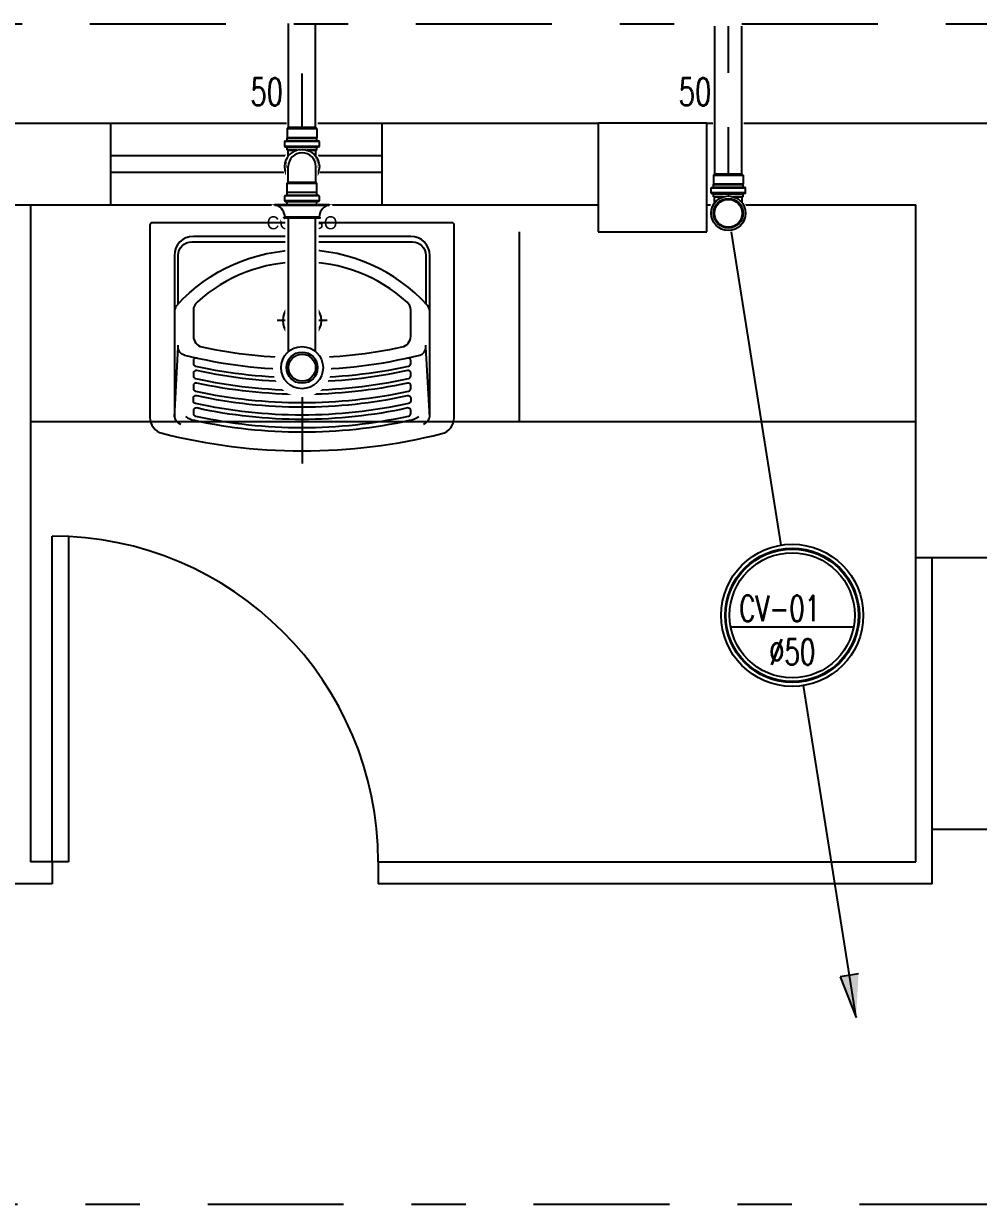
# Model space of a CAD drawing. Header units: inches. Extents: x 542787 to 543192, y 9574025 to 9574373.
# Drawn here: x 542833.069 to 542834.826, y 9574197.308 to 9574199.482 of the extents above; entities that cross this region are included whole.
import ezdxf
from ezdxf.enums import TextEntityAlignment as Align

# ---------------------------------------------------------------- set-up
doc = ezdxf.new("R2010")
doc.units = ezdxf.units.IN
doc.header["$MEASUREMENT"] = 0
for name, pattern in [('DASHDOT', [1, 0.5, -0.25, 0, -0.25]), ('DASHDOT2', [0.5, 0.25, -0.125, 0, -0.125]), ('HIDDEN2', [4.762499999999999, 3.175, -1.5875])]:
    doc.linetypes.add(name, pattern=pattern)
for name, color, linetype in [('CERCADURA', 7, 'Continuous'), ('EIXO', 8, 'Continuous'), ('I-ARQ', 8, 'Continuous'), ('I-ESGOTO', 6, 'Continuous'), ('I-NORMO_INST', 4, 'Continuous')]:
    doc.layers.add(name, color=color, linetype=linetype)
doc.styles.add('125', font='ROMANS.SHX', dxfattribs={"width": 0.7, "height": 0.25})
doc.styles.add('25', font='ROMANS.SHX', dxfattribs={"width": 0.7, "height": 0.05})
doc.styles.add('50', font='ROMANS.SHX', dxfattribs={"width": 0.7, "height": 0.1})

# ---------------------------------------------------------------- blocks, each defined once
blk = doc.blocks.new('*U291')
at = {"color": 2}
blk.add_wipeout([(0.028465092949849224, -2.5719293324823428e-17), (0.028465092950226922, -0.1915244895456004), (-0.028465092949471082, -0.19152448954560036), (-0.028465092949848225, -7.511044057926093e-18)], dxfattribs=at)
for p, q in [((-0.02500000000002546, 1.077931253758692e-16), (-0.02499999999964816, -0.1915244895456018)), ((0.02500000000000012, 9.539554431874485e-17), (0.02500000000037742, -0.1915244895456018))]:
    blk.add_line(p, q)
at = {"layer": 'EIXO', "linetype": 'DASHDOT', "ltscale": 0.01}
blk.add_line((1.204502700777275e-16, 1.015943348473039e-16), (3.774222796805089e-13, -0.1915244895456018), dxfattribs=at)
blk = doc.blocks.new('*U224')
for p, q in [((0.03521992215047227, 0.04851722580139041), (0.02068304874210526, 0.0284919467395367)), ((0.0339291783795665, 0.04557863032317613), (0.03521992215047227, 0.04851722580139041)), ((0.03282573800789187, 0.04637964652610493), (0.0339291783795665, 0.04557863032317613)), ((0.01453687340836701, 0.02002527906185371), (0, 0))]:
    blk.add_line(p, q)
at = {"color": 8}
blk.add_circle((0.01760996107523613, 0.0242586129006952), 0.005231155055471231, dxfattribs=at)
for centre, radius in [((0.01760996107523613, 0.0242586129006952), 0.00487752617599731), ((0, 0), 0.0003106419297651757)]:
    blk.add_circle(centre, radius)
blk.add_solid([(0.03282573800789187, 0.04637964652610493), (0.0339291783795665, 0.04557863032317613), (0.03521992215047227, 0.04851722580139041)])
blk = doc.blocks.new('SF50')
at = {"color": 8, "linetype": 'Continuous'}
for p, q in [((0.0013131880000401, 0.04999999999995453), (0, 0.04999999999995453)), ((0, 0.04999999999995453), (0, -0.04999999999995453)), ((0.0013131880000401, 0.04999999999995453), (0.0013131880000401, -0.04999999999995453)), ((0.02381318800007648, 0.03333333333330302), (0.02297985466657337, 0.03333333333330302)), ((0.02297985466657337, 0.03333333333330302), (0.02297985466657337, -0.03333333333330302)), ((0.02464652133312484, 0.0324999999999136), (0.02464652133357959, -0.03250000000014097)), ((0.02381318800007648, -0.03333333333330302), (0.02297985466657337, -0.03333333333330302)), ((0.0013131880000401, -0.04999999999995453), (0, -0.04999999999995453))]:
    blk.add_line(p, q, dxfattribs=at)
at = {"linetype": 'Continuous'}
for p, q in [((0.270466083521228, 0.02499999999997726), (0.02464652133312484, 0.02499999999997726)), ((0.2704660835214554, -0.02499999999997726), (0.02464652133357959, -0.02499999999997726))]:
    blk.add_line(p, q, dxfattribs=at)
for radius in [0.03869434354749046, 0.02500000000009095]:
    blk.add_circle((0.3000000000000682, 1.13686837721616e-13), radius)
at = {"color": 8}
blk.add_circle((0.3000000000000682, 1.13686837721616e-13), 0.02869434354749956, dxfattribs=at)
at = {"linetype": 'Continuous'}
for centre, radius, start, end in [((0.02339652133332493, 0.05541666666670153), 0.02375365468965885, 201.6147789428963, 268.9949139945435), ((0.02339652133332493, -0.0554166666669289), 0.02375365468971598, 91.00508600556711, 158.3852210570602)]:
    blk.add_arc(centre, radius, start, end, dxfattribs=at)
at = {"color": 8, "linetype": 'Continuous'}
for centre, start, end in [((0.02381318800007648, 0.0324999999999136), 1.954132796291185e-11, 90), ((0.02381318800007648, -0.03250000000014097), 270, 0)]:
    blk.add_arc(centre, 0.0008333333333333333, start, end, dxfattribs=at)
at = {"color": 2}
blk.add_wipeout([(0, 0.0557085937414426), (0.007021781741357619, 0.0557085937414426), (0.007021781741357619, 0.04783431030976265), (0.017271260924914128, 0.03904192707479098), (0.030355115074583133, 0.039041927074791094), (0.030355115074620798, 0.03070859374146523), (0.2565107493579081, 0.03070859374146534), (0.26491598211394013, 0.04075710668707061), (0.27925009761864705, 0.049744936792583905), (0.2956600438198844, 0.05386338589149825), (0.31253950084865656, 0.05270931149108965), (0.32823618984489544, 0.04639568243457953), (0.3412136095243853, 0.03554052072365904), (0.35020143962989836, 0.021206405218952118), (0.3543198887288128, 0.00479645901771486), (0.3531658143284043, -0.012082998011057444), (0.3468521852718941, -0.02777968700729605), (0.3359970235609736, -0.04075710668678606), (0.32166290805626685, -0.049744936792299355), (0.30525296185502937, -0.0538633858912137), (0.2883735048262572, -0.052709311490805155), (0.2726768158300187, -0.04639568243429487), (0.25969939615052845, -0.035540520723374436), (0.2566696634278232, -0.03070859374146523), (0.030355115074889222, -0.03070859374146523), (0.030355115074583133, -0.03904192707479098), (0.017271260924914128, -0.03904192707479098), (0.007021781741357619, -0.047834310309762595), (0.007021781741357619, -0.05570859374144255), (0, -0.05570859374144255)], dxfattribs=at)
at = {"color": 8, "linetype": 'Continuous'}
for p, q in [((0.0013131880000401, 0.04999999999995453), (0, 0.04999999999995453)), ((0, 0.04999999999995453), (0, -0.04999999999995453)), ((0.0013131880000401, 0.04999999999995453), (0.0013131880000401, -0.04999999999995453)), ((0.02381318800007648, 0.03333333333330302), (0.02297985466657337, 0.03333333333330302)), ((0.02297985466657337, 0.03333333333330302), (0.02297985466657337, -0.03333333333330302)), ((0.02464652133312484, 0.0324999999999136), (0.02464652133357959, -0.03250000000014097)), ((0.02381318800007648, -0.03333333333330302), (0.02297985466657337, -0.03333333333330302)), ((0.0013131880000401, -0.04999999999995453), (0, -0.04999999999995453))]:
    blk.add_line(p, q, dxfattribs=at)
at = {"linetype": 'Continuous'}
for p, q in [((0.270466083521228, 0.02499999999997726), (0.02464652133312484, 0.02499999999997726)), ((0.2704660835214554, -0.02499999999997726), (0.02464652133357959, -0.02499999999997726))]:
    blk.add_line(p, q, dxfattribs=at)
for radius in [0.03869434354749046, 0.02500000000009095]:
    blk.add_circle((0.3000000000000682, 1.13686837721616e-13), radius)
at = {"color": 8}
blk.add_circle((0.3000000000000682, 1.13686837721616e-13), 0.02869434354749956, dxfattribs=at)
at = {"linetype": 'Continuous'}
for centre, radius, start, end in [((0.02339652133332493, 0.05541666666670153), 0.02375365468965885, 201.6147789428963, 268.9949139945435), ((0.02339652133332493, -0.0554166666669289), 0.02375365468971598, 91.00508600556711, 158.3852210570602)]:
    blk.add_arc(centre, radius, start, end, dxfattribs=at)
at = {"color": 8, "linetype": 'Continuous'}
for centre, start, end in [((0.02381318800007648, 0.0324999999999136), 1.954132796291185e-11, 90), ((0.02381318800007648, -0.03250000000014097), 270, 0)]:
    blk.add_arc(centre, 0.0008333333333333333, start, end, dxfattribs=at)
blk = doc.blocks.new('*U235')
at = {"color": 1, "style": '25'}
for tag, flags, p in [('DESCRICAO', 1, (2.855957336578285e-05, -0.1084798742256226)), ('MARCA', 1, (2.855957336578285e-05, -0.187664576514635)), ('QUANT.', 3, (2.855957336578285e-05, -0.2718185265573538))]:
    blk.add_attdef(tag, text='', height=0.05000000000000001, dxfattribs=dict(at, flags=flags)).set_placement(p, align=Align.CENTER)
at = {"color": 2}
blk.add_wipeout([(0.018050280907132017, 0.03194891147957407), (0.024772132174965895, 0.02806804884063753), (0.034991792581748934, 0.033968372527520274), (0.049152111994285104, 0.033968372527520274), (0.049152111994285104, 0.029361842437992905), (0.07180000000516888, 0.029361842437992905), (0.07180000000516888, 0), (0.07180000000516888, -0.02936184243799287), (0.049152111994285104, -0.02936184243799287), (0.049152111994285104, -0.03396837252752026), (0.034991792581748934, -0.03396837252752026), (0.024772132174965895, -0.028068048840637502), (0.02003775948663859, -0.02969952905967177), (0.009669489910771443, -0.03446528818183304), (-0.008453681572820868, -0.03317149458447766), (-0.020320042804289125, -0.029937011712369177), (-0.02636109932668717, -0.02411494276682992), (-0.031107644969113016, -0.016136551159031676), (-0.03412817227211362, -0.0060018380102544455), (-0.03412817227211362, 0.0054266687358781596), (-0.030676141342454978, 0.017286438893182612), (-0.02636109932668717, 0.025696095033432648), (-0.017299515501288477, 0.03194942851142371), (-0.007159168776450956, 0.03410575117368267), (0.006217457064716013, 0.034537015706134475)], dxfattribs=at)
for p, q in [((0.01919941405503778, 0.02534999999988941), (0.03029999999853317, 0.02534999999988941)), ((0.03030000000580912, 0.02734999999984211), (0.03465148444229271, 0.02734999999984211)), ((0.03029999999853317, 0.009651424764342664), (0.03030000000580912, 0.02734999999984211)), ((0.03641258649440715, 0.03105881904502894), (0.03561741026351228, 0.02809118095501617)), ((0.03737851232290268, 0.031800000000203), (0.04614374039374525, 0.031800000000203)), ((0.03737851232290268, -0.03079999999999927), (0.03737851232290268, 0.03079999999999927)), ((0.04614374039374525, -0.03079999999999927), (0.04614374039374525, 0.03079999999999927)), ((0.04713993509358261, 0.03088715574267553), (0.04736953259271104, 0.02826284425736958)), ((0.0483657272925484, 0.02734999999984211), (0.05304558442003326, 0.02734999999984211)), ((0.05304558442003326, 0.02734999999984211), (0.05329116882785456, 0.02710441558792809)), ((0.07004558441985864, 0.02710441558792809), (0.05329116882785456, 0.02710441558792809)), ((0.07004558441985864, 0.02710441558792809), (0.07180000000516884, 0.02534999999988941)), ((0.07180000000516884, -0.02534999999988941), (0.07180000000516884, 0.02534999999988941)), ((0.03030000000580912, -0.02734999999984211), (0.03029999999853317, -0.009651424764342664)), ((0.01919941405503778, -0.02534999999988941), (0.03029999999853317, -0.02534999999988941)), ((0.03030000000580912, -0.02734999999984211), (0.03465148444229271, -0.02734999999984211)), ((0.03641258649440715, -0.03105881904502894), (0.03561741026351228, -0.02809118095501617)), ((0.03737851232290268, -0.031800000000203), (0.04614374039374525, -0.031800000000203)), ((0.04713993509358261, -0.03088715574267553), (0.04736953259271104, -0.02826284425736958)), ((0.0483657272925484, -0.02734999999984211), (0.05304558442003326, -0.02734999999984211)), ((0.05304558442003326, -0.02734999999984211), (0.05329116882785456, -0.02710441558792809)), ((0.07004558441985864, -0.02710441558792809), (0.05329116882785456, -0.02710441558792809)), ((0.07004558441985864, -0.02710441558792809), (0.07180000000516884, -0.02534999999988941))]:
    blk.add_line(p, q)
at = {"color": 8}
for p, q in [((0.03029999999853317, 0.02534999999988941), (0.03029999999853317, 0.009651424765252159)), ((0.0354188114288263, -0.02734999999984211), (0.0354188114288263, 0.02734999999984211)), ((0.0474493961155531, -0.02734999999984211), (0.0474493961155531, 0.02734999999984211)), ((0.05304558442003326, 0.02734999999984211), (0.05304558442003326, -0.02734999999984211)), ((0.05329116882785456, -0.02710441558792809), (0.05329116882785456, 0.02710441558792809)), ((0.07004558441985864, 0.02710441558792809), (0.07004558441985864, -0.02710441558792809)), ((0.03029999999853317, -0.009651424765252159), (0.03029999999853317, -0.02534999999988941))]:
    blk.add_line(p, q, dxfattribs=at)
for radius in [0.03180000000000003, 0.02735000000000002]:
    blk.add_circle((0, 0), radius)
blk.add_circle((0, 0), 0.02555000000000001, dxfattribs=at)
for centre, start, end in [((0.03465148444229271, 0.02835000000004584), 270, 345.000000036792), ((0.03737851232290268, 0.03079999999999927), 90, 165.000000036792), ((0.04614374039374525, 0.03079999999999927), 4.999999987201401, 90), ((0.0483657272925484, 0.02835000000004584), 184.9999999872014, 270), ((0.03465148444229271, -0.02835000000004584), 14.99999996320799, 90), ((0.03737851232290268, -0.03079999999999927), 194.999999963208, 270), ((0.04614374039374525, -0.03079999999999927), 270, 355.0000000127986), ((0.0483657272925484, -0.02835000000004584), 90, 175.0000000127986)]:
    blk.add_arc(centre, 0.001, start, end)
blk = doc.blocks.new('*U85')
at = {"color": 1, "style": '25'}
for tag, flags, p in [('DESCRICAO', 1, (2.855957336578285e-05, -0.1084798742256226)), ('MARCA', 1, (2.855957336578285e-05, -0.187664576514635)), ('QUANT.', 3, (2.855957336578285e-05, -0.2718185265573538))]:
    blk.add_attdef(tag, text='', height=0.05000000000000001, dxfattribs=dict(at, flags=flags)).set_placement(p, align=Align.CENTER)
at = {"color": 2}
blk.add_wipeout([(-0.024540270097560334, -0.028658213960540024), (-0.04125038670492469, -0.029357710517358943), (-0.05142437421970627, -0.033968372527520246), (-0.06558469363224242, -0.033968372527520246), (-0.06558469363224242, -0.02936184243799289), (-0.06999999999999318, -0.02936184243799289), (-0.06999999999999318, 2.7755575615628914e-17), (-0.06999999999999318, 0.02936184243799289), (-0.06606822077366895, 0.02936184243799289), (-0.06606822077366895, 0.033968372527520274), (-0.051907901361132776, 0.033968372527520274), (-0.04168824095434976, 0.029166337067465548), (-0.018237759481462907, 0.029699529059671798), (-0.008826764060003926, 0.029248311903093974), (0.009991938049196375, 0.027658159404271757), (0.019571978706008936, 0.023922149848987634), (0.023366956731622347, 0.01918534136372066), (0.027283700606137242, 0.012439285463100386), (0.029730647701051053, 0.006001838010254459), (0.02912445977192601, -0.005426668735878132), (0.026356940620053435, -0.014766520766509889), (0.02139762254896542, -0.021120155739393104), (0.012943940289769293, -0.02579385329472883), (0.003580836249480034, -0.02872741864153605), (-0.0054584317216672725, -0.02870338070513731)], dxfattribs=at)
for p, q in [((-0.06999999999999318, -0.02735000000001263), (-0.06999999999999318, 0.02735000000001266)), ((-0.06999999999999318, 0.02735000000001266), (-0.06564851556635176, 0.02735000000001266)), ((-0.06388741351037197, 0.03105881904511422), (-0.06468258974007313, 0.0280911809549025)), ((-0.06292148768403649, 0.03180000000000406), (-0.05415625961347813, 0.03180000000000406)), ((-0.06292148768403649, -0.03079999999999926), (-0.06292148768403649, 0.03079999999999929)), ((-0.05342996663233636, -0.03079999999999926), (-0.05342996663233633, 0.03079999999999929)), ((-0.05316006491540291, 0.03088715574276081), (-0.05293046741081753, 0.02826284425725591)), ((-0.05193427271274231, 0.02735000000001266), (-0.04725441558770171, 0.02735000000001266)), ((-0.04725441558770171, 0.02735000000001266), (-0.04705441558775192, 0.02715000000000602)), ((-0.04705441558775192, 0.02715000000000602), (-0.0302544155877058, 0.02715000000000601)), ((-0.04705441558775192, 0.02715000000000602), (-0.04705441558775192, -0.02715000000000599)), ((-0.0302544155877058, 0.02715000000000601), (-0.03025441558770581, -0.027150000000006)), ((-0.0302544155877058, 0.02715000000000601), (-0.02845441558770289, 0.0253500000000031)), ((-0.02845441558770289, 0.0253500000000031), (6.20875421388021e-18, 0.02535000000000309)), ((-0.06999999999999318, -0.02735000000001263), (-0.06564851556635176, -0.02735000000001263)), ((-0.06388741351037197, -0.03105881904511419), (-0.06468258974007313, -0.02809118095490247)), ((-0.06292148768403649, -0.03180000000000403), (-0.05415625961347816, -0.03180000000000403)), ((-0.05316006491540294, -0.03088715574276078), (-0.05293046741081753, -0.02826284425725588)), ((-0.05193427271274231, -0.02735000000001263), (-0.04725441558770171, -0.02735000000001263)), ((-0.04725441558770171, -0.02735000000001263), (-0.04705441558775192, -0.02715000000000599)), ((-0.04705441558775192, -0.02715000000000599), (-0.03025441558770581, -0.027150000000006)), ((-0.03025441558770581, -0.027150000000006), (-0.0284544155877029, -0.02535000000000309)), ((-0.0284544155877029, -0.02535000000000309), (-6.20875421388021e-18, -0.02535000000000309))]:
    blk.add_line(p, q)
at = {"color": 8}
for p, q in [((-0.06488118857834024, -0.02735000000001263), (-0.06488118857834024, 0.02735000000001266)), ((-0.05285060388678176, -0.02735000000001263), (-0.05285060388678176, 0.02735000000001266)), ((-0.04725441558770171, 0.02735000000001266), (-0.04725441558770171, -0.02735000000001263)), ((-0.02845441558770289, 0.0253500000000031), (-0.0284544155877029, -0.02535000000000309))]:
    blk.add_line(p, q, dxfattribs=at)
for centre, radius, start, end in [((-0.06564851556635176, 0.02834999999998901), 0.001, 270, 344.9999999991581), ((-0.06292148768403649, 0.03079999999999929), 0.001, 89.99999999999997, 164.9999999991581), ((-0.05415625961347813, 0.03079999999999929), 0.001, 5.000000000874302, 89.99999999999997), ((-0.0519342727127423, 0.02834999999998901), 0.001, 185.0000000008743, 270), ((0, 0), 0.02535, 270, 89.99999999999997), ((-0.06564851556635176, -0.02834999999998898), 0.001, 15.00000000084175, 89.99999999999997), ((-0.06292148768403649, -0.03079999999999926), 0.001, 195.0000000008417, 270), ((-0.05415625961347816, -0.03079999999999926), 0.001, 270, 354.9999999991256), ((-0.05193427271274233, -0.02834999999998898), 0.001, 89.99999999999997, 174.9999999991256)]:
    blk.add_arc(centre, radius, start, end)
blk = doc.blocks.new('BOLA')
at = {"style": '50', "width": 0.7, "flags": 1}
blk.add_attdef('ALTUARA', text='', height=0.002, dxfattribs=at).set_placement((0.0002598189044998103, -0.007526282018176376), align=Align.CENTER)
at = {"color": 2}
blk.add_wipeout([(-0.0034306041665807595, 0.0033065364934536066), (-0.0008967654083170473, 0.004686211450234913), (0.001845075014915952, 0.004421616255397899), (0.0035658162599924233, 0.003136439594760985), (0.0045869154381489585, 0.0013409721644020364), (0.004757098647987609, -0.0003221976317163283), (0.004227639790906332, -0.0022310630027197083), (0.002998538907342815, -0.003724135900145447), (0.001107614492865381, -0.004706918052397209), (-0.000877856180751729, -0.0047258177214453065), (-0.002579688157825187, -0.004083229391126847), (-0.0034306041665807595, -0.0033272430956159055), (-0.004508431067870951, -0.0017018725884976327), (-0.004792069764414597, -7.650210592741527e-05), (-0.004527340335873958, 0.001624467028287148)], dxfattribs=at)
at = {"color": 8}
blk.add_line((-0.004792757217217114, -0.0009053948610162968), (0.004792757217217114, -0.0009053948610162968), dxfattribs=at)
blk.add_circle((0, 0), 0.0052311550554712, dxfattribs=at)
blk.add_circle((0, 0), 0.0048775261759973)
at = {"style": '50', "width": 0.7}
blk.add_attdef('NAF', (-0.00412650687519539, -0.0004650827839335972), '', height=0.002, dxfattribs=at)
blk.add_attdef('NU', text='', height=0.002, dxfattribs=at).set_placement((0, -0.003845717468963498), align=Align.CENTER)
blk = doc.blocks.new('*U290')
at = {"color": 2}
blk.add_wipeout([(0.02846509294984878, 1.2627356687551367e-17), (0.028465092949956083, -0.2861259776861984), (-0.02846509294974131, -0.2861259776861984), (-0.02846509294984867, 2.936071470508973e-17)], dxfattribs=at)
for p, q in [((-0.02500000000002558, 0), (-0.02499999999991825, -0.2861259776861989)), ((0.025, 0), (0.02500000000010733, -0.2861259776861989))]:
    blk.add_line(p, q)
at = {"layer": 'EIXO', "linetype": 'DASHDOT', "ltscale": 0.01}
blk.add_line((6.767138357411372e-19, 0), (1.073296960462513e-13, -0.2861259776861989), dxfattribs=at)
blk = doc.blocks.new('*U209')
at = {"color": 1, "style": '25'}
for tag, flags, p in [('MARCA', 1, (2.855957336578285e-05, -0.187664576514635)), ('QUANT.', 3, (2.855957336578285e-05, -0.2718185265573538))]:
    blk.add_attdef(tag, text='', height=0.05000000000000001, dxfattribs=dict(at, flags=flags)).set_placement(p, align=Align.CENTER)
at = {"color": 2}
blk.add_wipeout([(0.03194891147957289, -0.018050280907134127), (0.028068048840635906, -0.024772132174967747), (0.03396837252751797, -0.03499179258175117), (0.03396837252751704, -0.049152111994287345), (0.02936184243798967, -0.04915211199428704), (0.029361842437988186, -0.07180000000517082), (-4.718447854656915e-15, -0.0718000000051689), (-0.02936184243799759, -0.07180000000516697), (-0.029361842437996104, -0.04915211199428318), (-0.033968372527523494, -0.04915211199428288), (-0.033968372527522564, -0.0349917925817467), (-0.028068048840639126, -0.02477213217496406), (-0.029699529059673088, -0.020037759486636646), (-0.03446528818183368, -0.009669489910769186), (-0.0331714945844771, 0.00845368157282304), (-0.029937011712367845, 0.020320042804291085), (-0.024114942766828185, 0.026361099326688748), (-0.016136551159029622, 0.031107644969114067), (-0.006001838010252197, 0.03412817227211401), (0.005426668735880408, 0.034128172272113254), (0.017286438893184625, 0.030676141342453833), (0.025696095033434382, 0.026361099326685473), (0.03194942851142485, 0.017299515501286368), (0.03410575117368314, 0.007159168776448707), (0.03453701570613407, -0.006217457064718291)], dxfattribs=at)
for p, q in [((-0.02534999999989067, -0.01919941405503611), (-0.0253499999998914, -0.0302999999985315)), ((0.02534999999988814, -0.01919941405503944), (0.02534999999988741, -0.03029999999853483)), ((-0.03180000000020546, -0.03737851232290059), (-0.03180000000020603, -0.04614374039374316)), ((-0.03105881904503133, -0.03641258649440511), (-0.02809118095501851, -0.03561741026351044)), ((-0.03080000000000173, -0.03737851232290065), (0.03079999999999682, -0.03737851232290471)), ((-0.0273499999998441, -0.03030000000580733), (-0.009651424764344656, -0.03029999999853253)), ((-0.0273499999998441, -0.03030000000580733), (-0.02734999999984439, -0.03465148444229092)), ((0.009651424764340673, -0.0302999999985338), (0.02734999999984012, -0.03030000000581092)), ((0.02734999999984012, -0.03030000000581092), (0.02734999999983984, -0.03465148444229451)), ((0.03105881904502655, -0.03641258649440919), (0.02809118095501383, -0.03561741026351413)), ((0.03180000000020054, -0.03737851232290477), (0.03180000000019997, -0.04614374039374734)), ((-0.03088715574267863, -0.04713993509358057), (-0.02826284425737269, -0.04736953259270918)), ((-0.0308000000000023, -0.04614374039374322), (0.03079999999999624, -0.04614374039374727)), ((-0.02734999999984529, -0.0483657272925466), (-0.0273499999998456, -0.05304558442003147)), ((-0.0273499999998456, -0.05304558442003147), (-0.02710441558793159, -0.05329116882785278)), ((-0.02710441558793269, -0.07004558441985687), (-0.02710441558793159, -0.05329116882785278)), ((0.02734999999983862, -0.05304558442003506), (0.02710441558792458, -0.05329116882785635)), ((0.02710441558792348, -0.07004558441986042), (0.02710441558792458, -0.05329116882785635)), ((0.02734999999983893, -0.0483657272925502), (0.02734999999983862, -0.05304558442003506)), ((0.03088715574267243, -0.04713993509358464), (0.02826284425736647, -0.0473695325927129)), ((-0.02710441558793269, -0.07004558441985687), (-0.02534999999989412, -0.07180000000516717)), ((-0.02534999999989412, -0.07180000000516717), (0.02534999999988469, -0.0718000000051705)), ((0.02710441558792348, -0.07004558441986042), (0.02534999999988469, -0.0718000000051705))]:
    blk.add_line(p, q)
at = {"color": 8}
for p, q in [((-0.02734999999984444, -0.03541881142882451), (0.02734999999983978, -0.0354188114288281)), ((-0.00965142476525415, -0.03029999999853253), (-0.0253499999998914, -0.0302999999985315)), ((0.02534999999988741, -0.03029999999853483), (0.009651424765250168, -0.0302999999985338)), ((-0.02734999999984523, -0.0474493961155513), (0.02734999999983899, -0.0474493961155549)), ((0.02734999999983862, -0.05304558442003506), (-0.0273499999998456, -0.05304558442003147)), ((-0.02710441558793159, -0.05329116882785278), (0.02710441558792458, -0.05329116882785635)), ((0.02710441558792348, -0.07004558441986042), (-0.02710441558793269, -0.07004558441985687))]:
    blk.add_line(p, q, dxfattribs=at)
for radius in [0.03180000000000003, 0.02735000000000002]:
    blk.add_circle((0, 0), radius)
blk.add_circle((0, 0), 0.02555000000000001, dxfattribs=at)
for centre, start, end in [((-0.03080000000000173, -0.03737851232290065), 104.9999999632042, 179.9999999999962), ((-0.02835000000004811, -0.03465148444229085), 284.9999999632042, 359.9999999999962), ((0.02835000000004356, -0.03465148444229458), 179.9999999999962, 255.0000000367882), ((0.03079999999999682, -0.03737851232290471), 359.9999999999962, 75.00000003678825), ((-0.0308000000000023, -0.04614374039374322), 179.9999999999962, 265.0000000127948), ((-0.02835000000004902, -0.04836572729254653), 359.9999999999962, 85.00000001279484), ((0.02835000000004266, -0.04836572729255027), 94.9999999871976, 179.9999999999962), ((0.03079999999999624, -0.04614374039374727), 274.9999999871976, 359.9999999999962)]:
    blk.add_arc(centre, 0.001, start, end)
at = {"color": 1, "style": '25', "flags": 1}
blk.add_attdef('DESCRICAO', text='', height=0.05000000000000001, dxfattribs=at).set_placement((2.855957336578285e-05, -0.1084798742256226), align=Align.CENTER)

msp = doc.modelspace()

# ---------------------------------------------------------------- linework, layer by layer
at = {"layer": 'I-ARQ'}
for p, q in [((542828.1814880065, 9574199.298646437), (542834.1264880068, 9574199.298646439)), ((542828.1814880065, 9574199.298646437), (542834.1264880068, 9574199.298646439)), ((542834.326488006, 9574199.298646439), (542834.1264880068, 9574199.298646439)), ((542834.1264880068, 9574199.298646439), (542834.1264880068, 9574199.09864644)), ((542834.326488006, 9574199.298646439), (542834.8614880062, 9574199.298646439)), ((542834.326488006, 9574199.298646439), (542834.8614880062, 9574199.298646439)), ((542834.326488006, 9574199.09864644), (542834.326488006, 9574199.298646439)), ((542828.1814880065, 9574199.148646437), (542833.0814880069, 9574199.148646438)), ((542828.1814880065, 9574199.148646437), (542833.0814880069, 9574199.148646438)), ((542833.0814880069, 9574199.148646438), (542834.1264880068, 9574199.148646438)), ((542833.0814880069, 9574199.148646438), (542833.0814880069, 9574197.938646438)), ((542833.0814880069, 9574199.148646438), (542834.1264880068, 9574199.148646438)), ((542833.5814880069, 9574199.132749135), (542833.5814880069, 9574198.67244982)), ((542834.326488006, 9574199.148646438), (542834.7114880058, 9574199.148646438)), ((542834.326488006, 9574199.148646438), (542834.7114880058, 9574199.148646438)), ((542834.7114880058, 9574198.498646438), (542834.7114880058, 9574199.148646438)), ((542833.9814880054, 9574198.748646438), (542833.9814880054, 9574199.09864644)), ((542834.1264880068, 9574199.09864644), (542834.326488006, 9574199.09864644)), ((542833.3464880056, 9574198.757372374), (542833.3534880067, 9574198.886254491)), ((542833.8164880063, 9574198.757372374), (542833.809488007, 9574198.886254491)), ((542833.121488006, 9574197.938646438), (542833.121488006, 9574198.53864644)), ((542833.1514880072, 9574198.53864644), (542833.1514880072, 9574197.938646438)), ((542838.6314880057, 9574198.49864644), (542834.7114880058, 9574198.498646438)), ((542834.7114880058, 9574197.93864644), (542834.7114880058, 9574198.498646438)), ((542838.6314880057, 9574198.49864644), (542834.7114880058, 9574198.498646438)), ((542834.741488007, 9574197.898646438), (542834.741488007, 9574198.498646438)), ((542838.6314880057, 9574197.99864644), (542834.741488007, 9574197.998646438)), ((542833.121488006, 9574197.938646438), (542833.0814880069, 9574197.938646438)), ((542833.121488006, 9574197.938646438), (542833.121488006, 9574197.898646438)), ((542833.1514880072, 9574197.938646438), (542833.121488006, 9574197.938646438)), ((542833.7214880056, 9574197.93864644), (542833.7214880056, 9574197.898646438)), ((542833.7214880056, 9574197.93864644), (542834.7114880058, 9574197.93864644)), ((542833.7214880056, 9574197.93864644), (542833.7214880056, 9574197.898646438)), ((542833.121488006, 9574197.898646438), (542832.9014880072, 9574197.898646438)), ((542834.741488007, 9574197.898646438), (542833.7214880056, 9574197.898646438))]:
    msp.add_line(p, q, dxfattribs=at)
at = {"layer": 'I-ARQ', "linetype": 'HIDDEN2'}
for p, q in [((542833.2289880059, 9574199.298646439), (542833.2289880059, 9574199.148646438)), ((542833.2289880059, 9574199.298646439), (542833.2289880059, 9574199.148646438)), ((542833.7289880059, 9574199.148646438), (542833.7289880059, 9574199.298646439)), ((542833.7289880059, 9574199.148646438), (542833.7289880059, 9574199.298646439)), ((542833.7289880059, 9574199.238646438), (542833.2289880059, 9574199.238646438)), ((542833.7289880059, 9574199.238646438), (542833.2289880059, 9574199.238646438)), ((542833.2289880059, 9574199.208646439), (542833.7289880059, 9574199.208646439)), ((542833.2289880059, 9574199.208646439), (542833.7289880059, 9574199.208646439)), ((542834.7114880058, 9574198.748646438), (542833.0814880069, 9574198.748646438))]:
    msp.add_line(p, q, dxfattribs=at)
at = {"layer": 'I-ARQ'}
for points in [[(542833.3014880057, 9574198.756859042, 0.3428618896594039), (542833.3240778084, 9574198.727788627, 0.06223868924810008), (542833.5814880069, 9574198.695372356, 0.06220886122654871), (542833.8388391595, 9574198.727265991, 0.3434293128250071), (542833.8614880062, 9574198.756351393), (542833.8614880062, 9574199.111372374, 0.414213562373095), (542833.8574880055, 9574199.115372373), (542833.3054880063, 9574199.115372373, 0.414213562373095), (542833.3014880057, 9574199.111372372), (542833.3014880057, 9574198.756859042)], [(542833.8164880063, 9574198.953988105), (542833.8164880063, 9574199.055372372, 0.414213562373095), (542833.7814880061, 9574199.090372372), (542833.5814880069, 9574199.090372372), (542833.3814880057, 9574199.090372372, 0.414213562373095), (542833.3464880056, 9574199.055372372), (542833.3464880056, 9574198.953988105)], [(542833.3534880067, 9574198.9661465), (542833.3534880067, 9574199.055372372, -0.414213562373095), (542833.3784880071, 9574199.080372373), (542833.5814880069, 9574199.080372373), (542833.7844880066, 9574199.080372373, -0.414213562373095), (542833.809488007, 9574199.055372372), (542833.809488007, 9574198.9661465)], [(542833.3507702678, 9574198.96319029, -0.2115349671970718), (542833.5814880069, 9574199.065372374, -0.2169447691176904)], [(542833.8122057441, 9574198.96319029, 0.2115349671970718), (542833.5814880069, 9574199.065372374, 0.2169447691176904)], [(542833.7814880061, 9574198.906338144), (542833.7814880061, 9574198.95446804, 0.2130405796789687), (542833.7748430661, 9574198.969355699, 0.1848601303655622), (542833.5814880069, 9574199.043372372, 0.1848601303655622), (542833.3881329458, 9574198.969355699, 0.2130405796789688), (542833.3814880057, 9574198.95446804), (542833.3814880057, 9574198.906338144)], [(542833.3464880056, 9574198.953988105), (542833.3464880056, 9574198.759494562, 0.3513147314381606), (542833.3582231413, 9574198.744854184, 0.3513147314381606)], [(542833.8047528706, 9574198.744854184, 0.3513147314381603), (542833.8164880063, 9574198.759494562), (542833.8164880063, 9574198.953988105)], [(542833.3814880057, 9574198.906338142, 0.3536442000779089), (542833.3972967892, 9574198.88678223, 0.05311731309127916), (542833.5814880069, 9574198.867372451, 0.05311731309127916), (542833.7656792226, 9574198.88678223, 0.3536442000779086), (542833.7814880061, 9574198.906338142)], [(542833.3648791566, 9574198.871695088, -0.3447114493833818), (542833.3534880067, 9574198.886254491), (542833.3534880067, 9574198.890027052)], [(542833.7980968553, 9574198.871695088, 0.3447114493833818), (542833.809488007, 9574198.886254491), (542833.809488007, 9574198.890027052)], [(542833.3875643882, 9574198.86638411, 0.4792900276429614), (542833.3814880057, 9574198.861501344), (542833.3814880057, 9574198.85638198, 0.3523416794971224), (542833.385417563, 9574198.851497909, 0.05426720920275686), (542833.5814880069, 9574198.830372373, 0.05426720920275686), (542833.7775584488, 9574198.851497909, 0.352341679497122), (542833.7814880061, 9574198.85638198), (542833.7814880061, 9574198.861501344, 0.4792900276429615), (542833.7754116236, 9574198.86638411)], [(542833.3667048562, 9574198.758683395, 0.1164633893015835), (542833.3837048552, 9574198.751683395, 0.05426720920275686), (542833.5814967855, 9574198.730372379, 0.05426720920275686)], [(542833.5814792264, 9574198.730372379, 0.05426720920275686), (542833.7792711566, 9574198.751683395, 0.1164633893015835), (542833.7962711576, 9574198.758683395)]]:
    msp.add_lwpolyline(points, format="xyb", dxfattribs=at)
msp.add_lwpolyline([(542833.6275994006, 9574198.935372373), (542833.5814880069, 9574198.935372373), (542833.5353766113, 9574198.935372373)], dxfattribs=at)
for points in [[(542833.5814880069, 9574198.822372383, -0.05457676511743051), (542833.3875643882, 9574198.84338411, 0.4792900276429615), (542833.3814880057, 9574198.838501344), (542833.3814880057, 9574198.83338198, 0.3523416794971217), (542833.385417563, 9574198.828497909, 0.05426720920275696), (542833.5814880069, 9574198.807372373, 0.05426720920275696), (542833.7775584488, 9574198.828497909, 0.3523416794971217), (542833.7814880061, 9574198.83338198), (542833.7814880061, 9574198.838501344, 0.4792900276429615), (542833.7754116236, 9574198.84338411, -0.05457676511743051)], [(542833.5814880069, 9574198.799372382, -0.05457676511743051), (542833.3875643882, 9574198.82038411, 0.4792900276429615), (542833.3814880057, 9574198.815501343), (542833.3814880057, 9574198.81038198, 0.3523416794971217), (542833.385417563, 9574198.805497909, 0.05426720920275696), (542833.5814880069, 9574198.784372373, 0.05426720920275696), (542833.7775584488, 9574198.805497909, 0.3523416794971217), (542833.7814880061, 9574198.81038198), (542833.7814880061, 9574198.815501343, 0.4792900276429615), (542833.7754116236, 9574198.82038411, -0.05457676511743051)], [(542833.5814880069, 9574198.776372382, 0.05457676511743051), (542833.7754116236, 9574198.79738411, -0.4792900276429615), (542833.7814880061, 9574198.792501343), (542833.7814880061, 9574198.78738198, -0.3523416794971217), (542833.7775584488, 9574198.782497909, -0.05426720920275696), (542833.5814880069, 9574198.761372373, -0.05426720920275696), (542833.385417563, 9574198.782497909, -0.3523416794971217), (542833.3814880057, 9574198.78738198), (542833.3814880057, 9574198.792501343, -0.4792900276429615), (542833.3875643882, 9574198.79738411, 0.05457676511743051)], [(542833.7754116236, 9574198.77438411, -0.0545767651174305), (542833.5814880069, 9574198.753372382, -0.0545767651174305), (542833.3875643882, 9574198.77438411, 0.4792900276429627), (542833.3814880057, 9574198.769501343), (542833.3814880057, 9574198.76438198, 0.3523416794971212), (542833.385417563, 9574198.759497909, 0.05426720920275686), (542833.5814880069, 9574198.738372372, 0.05426720920275686), (542833.7775584488, 9574198.759497909, 0.352341679497121), (542833.7814880061, 9574198.76438198), (542833.7814880061, 9574198.769501343, 0.4792900276429625)]]:
    msp.add_lwpolyline(points, format="xyb", close=True, dxfattribs=at)
for radius in [0.03499999999999998, 0.023]:
    msp.add_circle((542833.5814880069, 9574198.935372373), radius, dxfattribs=at)
for centre, radius, start, end in [((542833.3763322543, 9574198.945697475), 0.03097440371240111, 145.6150238416865, 164.4748862904609), ((542833.7866437595, 9574198.945697475), 0.03097440371240111, 15.52511370953906, 34.38497615831354), ((542833.5804880067, 9574199.741538985), 0.8961671611448713, 256.0786352725253, 270.0639344258515), ((542833.5824880052, 9574199.741538985), 0.8961671611448713, 269.936065787592, 283.9213647274747), ((542833.121488006, 9574197.938646438), 0.6000000000000227, 0, 90)]:
    msp.add_arc(centre, radius, start, end, dxfattribs=at)

# ---------------------------------------------------------------- block references
at = {"layer": 'I-NORMO_INST', "xscale": 25, "yscale": 25, "zscale": 25, "rotation": 224.9999999999999}
msp.add_blockref('*U224', (542834.3661399047, 9574199.132856986), dxfattribs=at)

# ---------------------------------------------------------------- texts
at = {"layer": 'I-ARQ', "flags": 3}
msp.add_attdef('CODIGO', text='TQ-11-S', height=0.024, dxfattribs=at).set_placement((542833.5814880069, 9574199.115372373), align=Align.MIDDLE)
at = {"layer": 'I-NORMO_INST', "style": '125', "width": 0.7}
msp.add_text('50', height=0.05, dxfattribs=at).set_placement((542833.4864678681, 9574199.33150082))

# ---------------------------------------------------------------- next in the draw order: block references
at = {"layer": 'I-ESGOTO'}
for name, p, rotation in [('*U291', (542833.581488005, 9574199.290446438), 180), ('*U290', (542834.3661399047, 9574199.191074649), 180), ('SF50', (542833.581488005, 9574199.148646438), 270)]:
    msp.add_blockref(name, p, dxfattribs=dict(at, rotation=rotation))
at = {"layer": 'I-NORMO_INST', "xscale": 23.62204724409449, "yscale": 23.62204724409449, "zscale": 23.62204724409449}
msp.add_blockref('BOLA', (542834.4836725745, 9574198.392718172), dxfattribs=at).add_auto_attribs({'NAF': 'CV-01', 'NU': '%%c50'})

# ---------------------------------------------------------------- next in the draw order: block references
at = {"layer": 'I-ESGOTO'}
for name, p, rotation in [('*U235', (542833.581488005, 9574199.218646439), 90), ('*U209', (542834.3661399047, 9574199.132856986), 180)]:
    msp.add_blockref(name, p, dxfattribs=dict(at, rotation=rotation))

# ---------------------------------------------------------------- next in the draw order: texts
at = {"layer": 'I-NORMO_INST', "style": '125', "width": 0.7}
msp.add_text('50', height=0.05, dxfattribs=at).set_placement((542834.2747552583, 9574199.33150082))

# ---------------------------------------------------------------- next in the draw order: block references
at = {"layer": 'I-ESGOTO', "rotation": 90}
msp.add_blockref('*U85', (542833.581488005, 9574199.218646439), dxfattribs=at)

# ---------------------------------------------------------------- next in the draw order: linework, layer by layer
at = {"layer": 'CERCADURA', "color": 9, "linetype": 'DASHDOT2'}
msp.add_lwpolyline([(542827.7911564916, 9574199.481627025), (542839.0577815049, 9574199.481627025), (542839.0577815049, 9574197.308343878), (542827.7911564916, 9574197.308343878)], close=True, dxfattribs=at)

doc.saveas('drawing.dxf')
